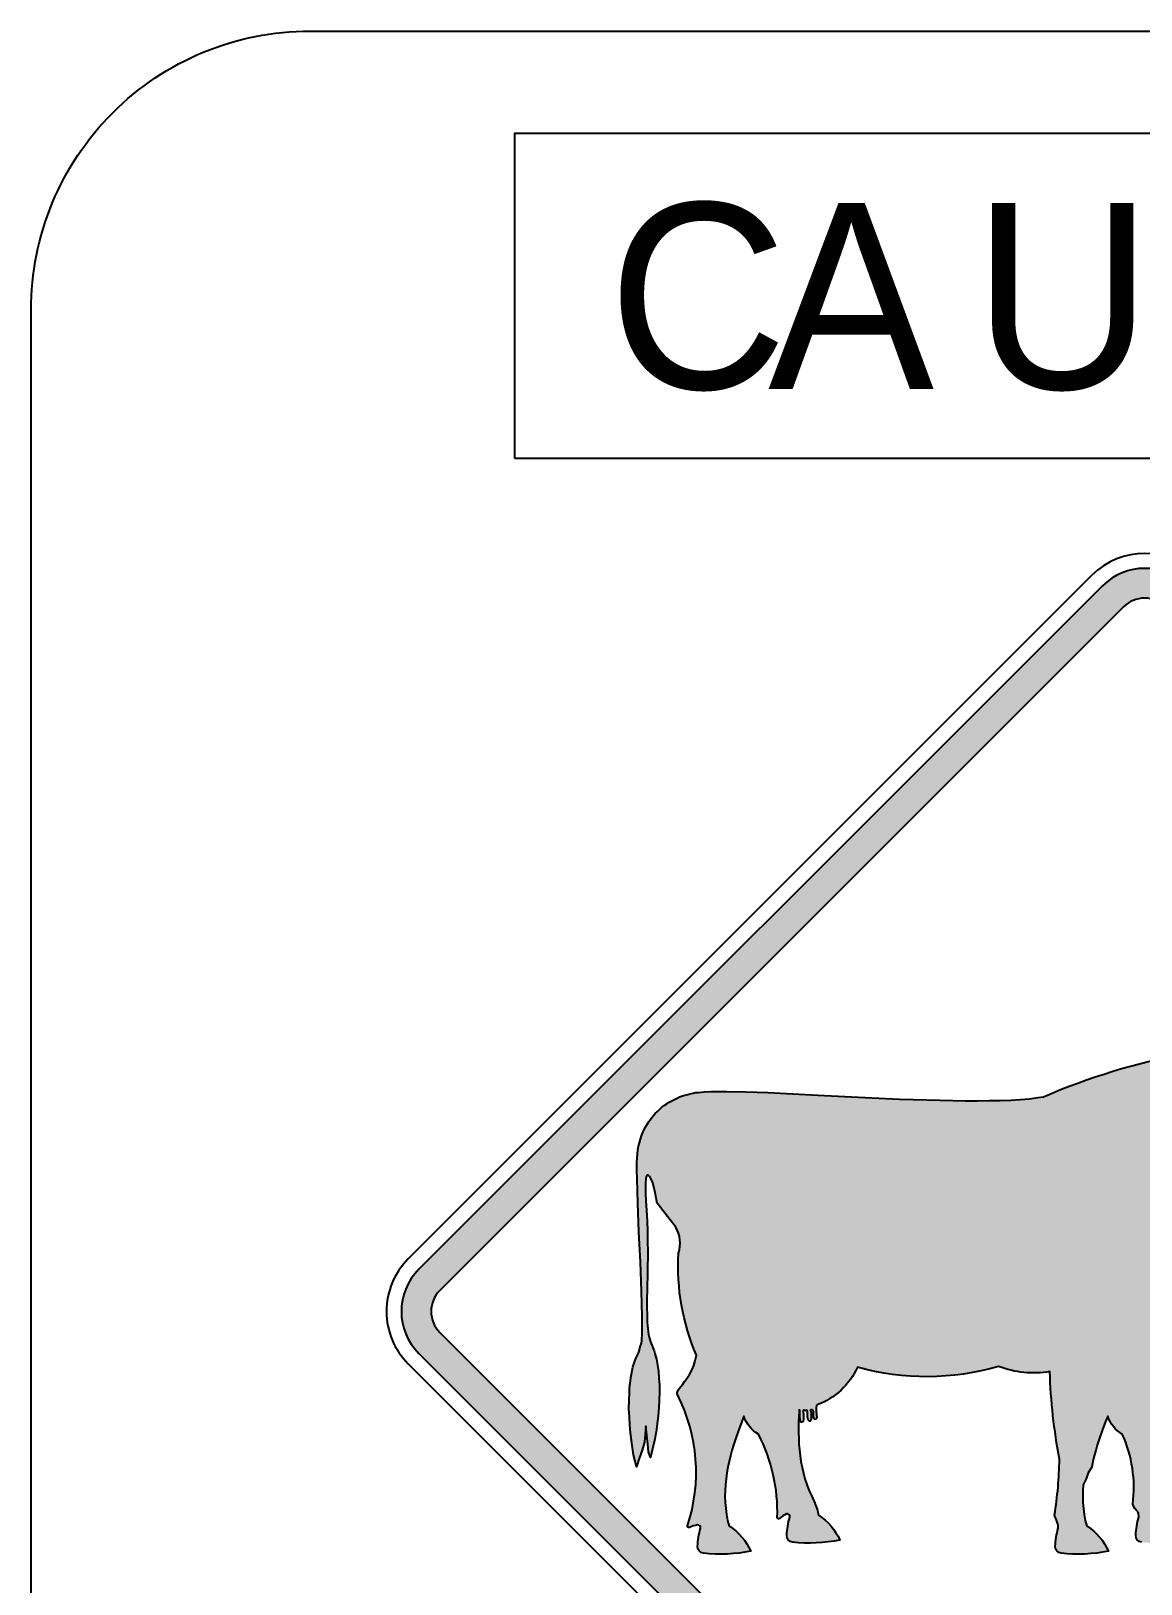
# Model space of a CAD drawing. Header units: millimetres. Extents: x 0 to 2059, y -1982 to 155.
# Drawn here: x 0.36 to 19.94, y 21.89 to 49.28 of the extents above; entities that cross this region are included whole.
import ezdxf

# ---------------------------------------------------------------- set-up
doc = ezdxf.new("R2010")
doc.units = ezdxf.units.MM
doc.header["$LTSCALE"] = 0.01
doc.layers.add('L18', color=4, linetype='Continuous')
doc.styles.add('Dseries', font='Dseries.shx')

msp = doc.modelspace()

# ---------------------------------------------------------------- hatches: boundary and pattern name
at = {"layer": 'L18'}
h = msp.add_hatch(color=256, dxfattribs=at)
edge = h.paths.add_edge_path(flags=16)
edge.add_line((7.572451498040717, 26.32287588833798), (19.63286475796635, 14.26246262841264))
edge.add_arc((20.00395439673323, 14.63355226717959), 0.5248000000002986, 225.0000000000051, 314.9999999999949)
edge.add_line((20.37504403550011, 14.26246262841264), (32.43545729542515, 26.32287588833798))
edge.add_arc((32.06436765665818, 26.69396552710501), 0.5248000000004235, 314.9999999999957, 405.0000000000043)
edge.add_line((32.43545729542515, 27.06505516587204), (20.37504403550011, 39.12546842579737))
edge.add_arc((20.00395439673286, 38.75437878703033), 0.5248000000006344, 44.99999999998417, 134.9999999999928)
edge.add_line((19.63286475796576, 39.12546842579752), (7.572451498040717, 27.06505516587204))
edge.add_arc((7.943541136807691, 26.69396552710501), 0.524800000000425, 134.9999999999959, 225.0000000000041)
edge = h.paths.add_edge_path()
edge.add_line((7.201361859273839, 25.9517862495711), (19.26177511919888, 13.89137298964561))
edge.add_arc((20.00395439673286, 14.63355226717975), 1.049600000000928, 225.0000000000059, 315.0000000000057)
edge.add_line((20.74613367426699, 13.89137298964576), (32.80654693419203, 25.9517862495711))
edge.add_arc((32.06436765665806, 26.69396552710501), 1.049600000000758, 315.0000000000023, 404.9999999999977)
edge.add_line((32.80654693419203, 27.43614480463891), (20.74613367426639, 39.4965580645644))
edge.add_arc((20.00395439673263, 38.75437878703065), 1.049600000000504, 45, 135)
edge.add_line((19.26177511919888, 39.4965580645644), (7.201361859273842, 27.43614480463891))
edge.add_arc((7.943541136807807, 26.69396552710501), 1.049600000000759, 135.0000000000024, 224.9999999999976)
h = msp.add_hatch(color=256, dxfattribs=at)
edge = h.paths.add_edge_path()
edge.add_line((13.91153273667606, 24.97038228246649), (13.90842541541532, 24.92528653226045))
edge.add_line((13.90842541541532, 24.92528653226045), (13.901379940147, 24.7459867746664))
edge.add_line((13.901379940147, 24.7459867746664), (13.89812513855338, 24.65008714599767))
edge.add_line((13.89812513855338, 24.65008714599767), (13.89864122607222, 24.55213933269312))
edge.add_line((13.89864122607222, 24.55213933269312), (13.90206685046924, 24.45505287162614))
edge.add_line((13.90206685046924, 24.45505287162614), (13.90721517934141, 24.35214733680849))
edge.add_line((13.90721517934141, 24.35214733680849), (13.91527304509175, 24.25010315422855))
edge.add_line((13.91527304509175, 24.25010315422855), (13.92624044771847, 24.14892032388694))
edge.add_line((13.92624044771847, 24.14892032388695), (13.94097873946005, 24.04568930890892))
edge.add_line((13.94097873946005, 24.04568930890891), (13.96239745718928, 23.94127146153367))
edge.add_line((13.96239745718928, 23.94127146153368), (13.98586435955822, 23.8406245032718))
edge.add_line((13.98586435955822, 23.8406245032718), (14.01310215104141, 23.73792936037276))
edge.add_line((14.01310215104141, 23.73792936037276), (14.04615901627737, 23.63695692195125))
edge.add_line((14.04615901627736, 23.63695692195125), (14.08417360302762, 23.54061672488411))
edge.add_line((14.08417360302762, 23.54061672488411), (14.12886861576612, 23.44308969541977))
edge.add_line((14.12886861576612, 23.44308969541977), (14.17561181314194, 23.33684695043294))
edge.add_line((14.17561181314194, 23.33684695043294), (14.2030516064602, 23.26193236054806))
edge.add_line((14.2030516064602, 23.26193236054807), (14.2352541817012, 23.18932290627334))
edge.add_line((14.2352541817012, 23.18932290627333), (14.25174727228156, 23.09845639535984))
edge.add_arc((13.7209527146038, 22.2595096357197), 0.9927610628801983, 23.760051935673403, 57.67880706732399, ccw=False)
edge.add_arc((14.08773129282126, 25.33806054491949), 2.732813983855878, 263.8207677775461, 281.4358506883499, ccw=False)
edge.add_arc((13.808861384753, 22.73854107108444), 0.1184080000003041, 176.928537008617, 262.58192873071414, ccw=False)
edge.add_arc((15.14337386566317, 22.66693306387833), 1.454840290990404, 164.2362289315137, 176.9285370085086, ccw=False)
edge.add_arc((13.69766829632437, 23.07503934308319), 0.04736319999997456, 344.2362289315121, 459.3885652181947)
edge.add_arc((13.92394842535727, 22.63941514248521), 0.53611882247298, 115.87966043148, 132.0343272875595)
edge.add_arc((13.54911965314565, 23.05520343539814), 0.02368160000017777, 178.2480865061892, 312.0343272877745, ccw=False)
edge.add_arc((10.51514023766284, 23.14800131014579), 3.011716650498605, 358.2480865057758, 387.2644953678432)
edge.add_arc((13.48578188616734, 25.02644344471199), 0.5787361057632164, 198.3597439684178, 239.52388448959408, ccw=False)
edge.add_line((12.93650486462804, 24.84415182745301), (12.89685313676622, 24.74852118966957))
edge.add_line((12.89685313676622, 24.74852118966957), (12.83920032211803, 24.59376889771798))
edge.add_line((12.83920032211803, 24.59376889771798), (12.78154750746924, 24.4238448124383))
edge.add_line((12.78154750746924, 24.4238448124383), (12.75120392081336, 24.33281405246634))
edge.add_line((12.75120392081336, 24.33281405246634), (12.72389469282104, 24.23874893383067))
edge.add_line((12.72389469282104, 24.23874893383068), (12.69961982349646, 24.14468381519323))
edge.add_line((12.69961982349646, 24.14468381519322), (12.67534495416949, 24.04454997922641))
edge.add_line((12.67534495416949, 24.04454997922641), (12.65410444351026, 23.94441614325752))
edge.add_line((12.65410444351026, 23.94441614325751), (12.63589829151638, 23.84428230728876))
edge.add_line((12.63589829151637, 23.84428230728876), (12.62072649818844, 23.74111411265437))
edge.add_line((12.62072649818844, 23.74111411265437), (12.61162342218941, 23.63491155935642))
edge.add_line((12.61162342218941, 23.63491155935642), (12.60555470485871, 23.53174336472202))
edge.add_line((12.60555470485871, 23.53174336472202), (12.60252034619276, 23.42554081142197))
edge.add_line((12.60252034619276, 23.42554081142197), (12.60555470485871, 23.31933825812193))
edge.add_line((12.60555470485871, 23.31933825812193), (12.61465778085714, 23.21617006348768))
edge.add_line((12.61465778085714, 23.21617006348769), (12.62982957418508, 23.10996751018943))
edge.add_line((12.62982957418508, 23.10996751018943), (12.64803572617896, 23.00679931555489))
edge.add_line((12.64803572617896, 23.00679931555489), (12.67837931283484, 22.90666547958629))
edge.add_line((12.67837931283484, 22.90666547958629), (12.67955159645071, 22.90314862873918))
edge.add_arc((12.14875703877264, 22.06420186910002), 0.9927610628795306, 23.76005193562861, 57.67880706727931, ccw=False)
edge.add_arc((12.5155356169898, 25.14275277829883), 2.732813983855878, 263.8207677775461, 281.4358506883499, ccw=False)
edge.add_arc((12.23666570892185, 22.54323330446346), 0.1184080000000237, 176.9285370084538, 262.5819287305509, ccw=False)
edge.add_arc((13.57117818983232, 22.47162529725768), 1.454840290990404, 164.2362289315137, 176.9285370085086, ccw=False)
edge.add_arc((12.12547262049339, 22.8797315764625), 0.04736320000007545, 344.2362289315935, 459.388565218276)
edge.add_arc((12.20520286783648, 22.39752296376634), 0.5361188224738669, 99.38856521821307, 115.5432320742926)
edge.add_arc((11.9638213969418, 22.90260859859532), 0.02368159999995753, 161.7569912924046, 295.54323207398477, ccw=False)
edge.add_arc((9.080990361819412, 23.8528337098531), 3.011716650498593, 341.7569912925188, 387.1023424058428)
edge.add_line((11.76200299579383, 25.22491550018486), (11.75593427846254, 25.24312165217844))
edge.add_line((11.75593427846254, 25.24312165217844), (11.75593427846254, 25.26132780417202))
edge.add_line((11.75593427846254, 25.26132780417203), (11.75896863712789, 25.27649959750205))
edge.add_line((11.75896863712789, 25.27649959750205), (11.76807171312513, 25.29470574949564))
edge.add_line((11.76807171312513, 25.29470574949564), (11.78324350645307, 25.31594626015472))
edge.add_line((11.78324350645307, 25.31594626015472), (11.80144965844814, 25.34022112948154))
edge.add_line((11.80144965844814, 25.34022112948154), (11.82572452777332, 25.37056471613757))
edge.add_line((11.82572452777332, 25.37056471613757), (11.8560681144292, 25.40697702012682))
edge.add_line((11.8560681144292, 25.40697702012682), (11.88944605975281, 25.45552675877853))
edge.add_line((11.88944605975281, 25.45552675877853), (11.92889272240772, 25.51014521476122))
edge.add_line((11.92889272240772, 25.51014521476122), (11.97440810239153, 25.57993546407201))
edge.add_line((11.97440810239153, 25.57993546407201), (12.01688912371179, 25.65579443071394))
edge.add_line((12.01688912371179, 25.65579443071393), (12.0502670690354, 25.74075647335474))
edge.add_line((12.0502670690354, 25.74075647335474), (12.07757629702593, 25.82875287465911))
edge.add_line((12.07757629702593, 25.82875287465912), (12.09881680768516, 25.92281799329672))
edge.add_line((12.09881680768516, 25.92281799329672), (12.09849009926964, 25.92313220396038))
edge.add_arc((15.69771654374605, 27.47841815349621), 3.9208857906654, 176.4851429676196, 203.3699803457382, ccw=False)
edge.add_arc((11.23145376709719, 27.89342101525121), 0.5796798150029834, 342.4678042878648, 389.9577723251181)
edge.add_line((11.73368469206586, 28.18289085120481), (11.54698797642378, 28.42356370347633))
edge.add_line((11.54698797642378, 28.42356370347633), (11.40874726576228, 28.60071901725086))
edge.add_line((11.40874726576228, 28.60071901725086), (11.36366887820133, 28.81691184646597))
edge.add_line((11.36366887820133, 28.81691184646598), (11.33112406526475, 28.96324537633024))
edge.add_line((11.33112406526475, 28.96324537633024), (11.30684919593778, 29.01482947364743))
edge.add_line((11.30684919593778, 29.01482947364743), (11.2825743266132, 29.05427613630219))
edge.add_line((11.2825743266132, 29.05427613630219), (11.27347125061417, 29.07248228829578))
edge.add_line((11.27347125061417, 29.07248228829578), (11.26133381595158, 29.08461972296016))
edge.add_line((11.26133381595158, 29.08461972296016), (11.25223073995494, 29.09372279895695))
edge.add_line((11.25223073995494, 29.09372279895695), (11.2431276639583, 29.09979151628809))
edge.add_line((11.24312766395829, 29.09979151628809), (11.237058946627, 29.09979151628809))
edge.add_line((11.237058946627, 29.09979151628809), (11.22795587063036, 29.09675715762259))
edge.add_line((11.22795587063036, 29.0967571576226), (11.22188715329906, 29.09068844029145))
edge.add_line((11.22188715329906, 29.09068844029145), (11.21581843596777, 29.07855100562707))
edge.add_line((11.21581843596777, 29.07855100562707), (11.20974971863647, 29.06034485363348))
edge.add_line((11.20974971863647, 29.06034485363349), (11.20671535997053, 29.03910434297426))
edge.add_line((11.20671535997053, 29.03910434297426), (11.20368100130339, 29.01179511498164))
edge.add_line((11.20368100130339, 29.01179511498164), (11.20064664263744, 28.97538281099447))
edge.add_line((11.20064664263744, 28.97538281099447), (11.19761228397209, 28.89042076835366))
edge.add_line((11.19761228397209, 28.89042076835366), (11.20064664263744, 28.78118385638811))
edge.add_line((11.20064664263744, 28.78118385638812), (11.20671535997053, 28.64463771643205))
edge.add_line((11.20671535997053, 28.64463771643204), (11.21581843596777, 28.47471363115251))
edge.add_line((11.21581843596777, 28.47471363115251), (11.22795587063036, 28.29265211121039))
edge.add_line((11.22795587063036, 28.29265211121039), (11.23402458796106, 28.11059059126857))
edge.add_line((11.23402458796106, 28.11059059126857), (11.237058946627, 27.9285290713266))
edge.add_line((11.237058946627, 27.92852907132659), (11.24009330529235, 27.74950191005027))
edge.add_line((11.24009330529235, 27.74950191005027), (11.23402458796106, 27.39751630482847))
edge.add_line((11.23402458796106, 27.39751630482847), (11.22795587063036, 27.06980556893155))
edge.add_line((11.22795587063036, 27.06980556893155), (11.22492151196441, 26.91505327698204))
edge.add_line((11.22492151196441, 26.91505327698204), (11.22492151196441, 26.76940406102739))
edge.add_line((11.22492151196441, 26.76940406102739), (11.22795587063036, 26.62982356240582))
edge.add_line((11.22795587063036, 26.62982356240582), (11.23099022929571, 26.50541485711204))
edge.add_line((11.23099022929571, 26.50541485711204), (11.237058946627, 26.44472768379805))
edge.add_line((11.237058946627, 26.44472768379805), (11.24009330529235, 26.39010922781521))
edge.add_line((11.24009330529235, 26.39010922781521), (11.24616202262364, 26.33549077183237))
edge.add_line((11.24616202262364, 26.33549077183236), (11.25526509862029, 26.28694103318081))
edge.add_line((11.25526509862029, 26.28694103318081), (11.26436817461753, 26.24142565319476))
edge.add_line((11.26436817461753, 26.24142565319476), (11.27650560927952, 26.1989446318745))
edge.add_line((11.27650560927952, 26.1989446318745), (11.2886430439445, 26.15949796922169))
edge.add_line((11.2886430439445, 26.15949796922168), (11.30078047860649, 26.12612002389807))
edge.add_line((11.30078047860649, 26.12612002389807), (11.31898663060037, 26.08363900257767))
edge.add_line((11.31898663060037, 26.08363900257767), (11.3341584239301, 26.0411579812592))
edge.add_line((11.3341584239301, 26.0411579812592), (11.35236457592399, 25.99564260127315))
edge.add_line((11.35236457592399, 25.99564260127315), (11.36450201058598, 25.95012722128709))
edge.add_line((11.36450201058598, 25.9501272212871), (11.39181123857651, 25.853027743984))
edge.add_line((11.3918112385765, 25.85302774398399), (11.41001739057218, 25.74682519068604))
edge.add_line((11.41001739057218, 25.74682519068604), (11.42822354256606, 25.63455392005485))
edge.add_line((11.42822354256606, 25.63455392005485), (11.43732661856271, 25.51621393209237))
edge.add_line((11.43732661856271, 25.51621393209237), (11.44642969456114, 25.39483958546439))
edge.add_line((11.44642969456114, 25.39483958546439), (11.44642969456114, 25.26436216283767))
edge.add_line((11.44642969456114, 25.26436216283767), (11.44339533589579, 25.1338847402129))
edge.add_line((11.44339533589579, 25.1338847402129), (11.43732661856271, 24.99430424159118))
edge.add_line((11.43732661856271, 24.99430424159118), (11.42518918390012, 24.85472374296767))
edge.add_line((11.42518918390012, 24.85472374296767), (11.40698303190624, 24.71210888568031))
edge.add_line((11.40698303190623, 24.71210888568031), (11.38574252124521, 24.56645966972566))
edge.add_line((11.38574252124521, 24.56645966972566), (11.35843329325468, 24.417776095107))
edge.add_line((11.35843329325468, 24.417776095107), (11.32505534793346, 24.2660581618212))
edge.add_line((11.32505534793346, 24.26605816182121), (11.2886430439445, 24.1173745872027))
edge.add_line((11.2886430439445, 24.1173745872027), (11.25526509862029, 24.21447406450401))
edge.add_line((11.25526509862029, 24.21447406450401), (11.24012249453984, 24.35237634293506))
edge.add_line((11.24012249453984, 24.35237634293506), (11.20688751226394, 24.66782348364267))
edge.add_line((11.20688751226394, 24.66782348364267), (11.18150079645239, 24.38880475591909))
edge.add_line((11.18150079645239, 24.38880475591909), (11.13944094643901, 24.24360293667548))
edge.add_line((11.13944094643901, 24.24360293667548), (11.09103904490897, 24.09598967696387))
edge.add_line((11.09103904490897, 24.09598967696387), (11.03992186879422, 23.95169936007052))
edge.add_line((11.03992186879422, 23.95169936007052), (11.01643436482743, 24.0516530137485))
edge.add_line((11.01643436482743, 24.0516530137485), (10.99114308862917, 24.16398693634416))
edge.add_line((10.99114308862917, 24.16398693634417), (10.96978242347883, 24.28507435092256))
edge.add_line((10.96978242347883, 24.28507435092256), (10.95235236937821, 24.41491525748577))
edge.add_line((10.95235236937821, 24.41491525748577), (10.93552998351249, 24.55079438144641))
edge.add_line((10.93552998351248, 24.55079438144641), (10.92233437458052, 24.69240788868987))
edge.add_line((10.92233437458052, 24.69240788868987), (10.91517698304569, 24.83341372770217))
edge.add_line((10.91517698304569, 24.83341372770217), (10.9083234256292, 24.97743867541213))
edge.add_line((10.9083234256292, 24.97743867541213), (10.9105271943105, 25.1205521207723))
edge.add_line((10.9105271943105, 25.1205521207723), (10.91544623757709, 25.26034262331794))
edge.add_line((10.91544623757709, 25.26034262331794), (10.91941531356012, 25.33008595753151))
edge.add_line((10.91941531356012, 25.33008595753151), (10.92609966412606, 25.39650634892862))
edge.add_line((10.92609966412606, 25.39650634892863), (10.9327840146926, 25.46292674032559))
edge.add_line((10.9327840146926, 25.46292674032559), (10.94248747395859, 25.52904329760599))
edge.add_line((10.94248747395859, 25.529043297606), (10.95158326499089, 25.58912163748704))
edge.add_line((10.95158326499089, 25.58912163748704), (10.96400199884039, 25.65191525195308))
edge.add_line((10.96400199884039, 25.65191525195308), (10.97883217315805, 25.70836681490066))
edge.add_line((10.97883217315804, 25.70836681490065), (10.99366234747331, 25.76481837784853))
edge.add_line((10.99366234747331, 25.76481837784853), (11.01090396225493, 25.81492788927825))
edge.add_line((11.01090396225493, 25.81492788927824), (11.031164685739, 25.86473356659305))
edge.add_line((11.031164685739, 25.86473356659305), (11.05112157510413, 25.9115201352084))
edge.add_line((11.05112157510413, 25.91152013520839), (11.07379373905276, 25.95498376100727))
edge.add_line((11.07379373905276, 25.95498376100727), (11.08195879526874, 25.97550985367249))
edge.add_line((11.08195879526874, 25.97550985367249), (11.09164302206808, 26.0111314898383))
edge.add_line((11.09164302206808, 26.0111314898383), (11.09867337978501, 26.05287109548399))
edge.add_line((11.09867337978501, 26.05287109548399), (11.10354716533673, 26.06846720924958))
edge.add_line((11.10354716533673, 26.06846720924958), (11.12175331733001, 26.11398258923563))
edge.add_line((11.12175331733001, 26.11398258923563), (11.12782203466131, 26.13522309989487))
edge.add_line((11.12782203466131, 26.13522309989487), (11.1338907519926, 26.17163540388398))
edge.add_line((11.1338907519926, 26.17163540388398), (11.13692511065795, 26.21715078387003))
edge.add_line((11.13692511065795, 26.21715078387003), (11.1399594693233, 26.27480359851852))
edge.add_line((11.1399594693233, 26.27480359851852), (11.1399594693233, 26.42348717313703))
edge.add_line((11.1399594693233, 26.42348717313703), (11.1399594693233, 26.60251433441335))
edge.add_line((11.1399594693233, 26.60251433441336), (11.12782203466131, 27.04856505827232))
edge.add_line((11.12782203466131, 27.04856505827231), (11.10961588266743, 27.5644060314425))
edge.add_line((11.10961588266743, 27.5644060314425), (11.08534101334105, 28.09541879794063))
edge.add_line((11.08534101334105, 28.09541879794063), (11.06410050268182, 28.60215669511179))
edge.add_line((11.06410050268182, 28.60215669511179), (11.05803178535053, 28.82669923637416))
edge.add_line((11.05803178535053, 28.82669923637417), (11.05196306801923, 29.02696690831181))
edge.add_line((11.05196306801923, 29.02696690831181), (11.04892870935388, 29.19689099358941))
edge.add_line((11.04892870935388, 29.19689099358941), (11.04892870935388, 29.32736841621612))
edge.add_line((11.04892870935388, 29.32736841621612), (11.05196306801923, 29.4001930241927))
edge.add_line((11.05196306801923, 29.4001930241927), (11.05803178535053, 29.47301763216899))
edge.add_line((11.05803178535053, 29.47301763216898), (11.06713486134717, 29.53977352281427))
edge.add_line((11.06713486134717, 29.53977352281427), (11.07927229600976, 29.6065294134594))
edge.add_line((11.07927229600976, 29.60652941345941), (11.09140973067414, 29.67025094544113))
edge.add_line((11.09140973067414, 29.67025094544113), (11.10961588266743, 29.73093811875497))
edge.add_line((11.10961588266743, 29.73093811875497), (11.13085639332666, 29.79162529206911))
edge.add_line((11.13085639332666, 29.79162529206911), (11.15209690398589, 29.84927810671746))
edge.add_line((11.15209690398589, 29.84927810671746), (11.17940613197881, 29.90389656270015))
edge.add_line((11.1794061319788, 29.90389656270015), (11.20671535997053, 29.95548066001541))
edge.add_line((11.20671535997053, 29.95548066001541), (11.23402458796106, 30.00403039866696))
edge.add_line((11.23402458796106, 30.00403039866696), (11.26740253328288, 30.05258013731866))
edge.add_line((11.26740253328288, 30.05258013731866), (11.29774611994114, 30.09809551730472))
edge.add_line((11.29774611994114, 30.09809551730471), (11.3341584239301, 30.14361089729062))
edge.add_line((11.3341584239301, 30.14361089729061), (11.37057072791727, 30.18305755994358))
edge.add_line((11.37057072791727, 30.18305755994358), (11.41001739057218, 30.22250422259819))
edge.add_line((11.41001739057218, 30.22250422259819), (11.44946405322709, 30.25891652658745))
edge.add_line((11.44946405322709, 30.25891652658746), (11.48891071587961, 30.29532883057463))
edge.add_line((11.48891071587961, 30.29532883057463), (11.53139173719986, 30.32567241723244))
edge.add_line((11.53139173719986, 30.32567241723244), (11.57387275852072, 30.35601600388862))
edge.add_line((11.57387275852072, 30.35601600388861), (11.61938813850453, 30.38635959054658))
edge.add_line((11.61938813850453, 30.38635959054658), (11.66490351849073, 30.41063445987146))
edge.add_line((11.66490351849073, 30.41063445987146), (11.71041889847634, 30.43490932919813))
edge.add_line((11.71041889847634, 30.43490932919813), (11.75593427846254, 30.45614983985736))
edge.add_line((11.75593427846254, 30.45614983985736), (11.80144965844815, 30.47739035051659))
edge.add_line((11.80144965844814, 30.47739035051659), (11.84999939709791, 30.49559650251227))
edge.add_line((11.8499993970979, 30.49559650251227), (11.89551477708411, 30.51076829584021))
edge.add_line((11.89551477708411, 30.51076829584021), (11.94406451573566, 30.52290573050265))
edge.add_line((11.94406451573566, 30.52290573050265), (11.98957989572186, 30.53504316516524))
edge.add_line((11.98957989572186, 30.53504316516523), (12.03812963437341, 30.54414624116188))
edge.add_line((12.03812963437341, 30.54414624116188), (12.08364501435722, 30.55324931716061))
edge.add_line((12.08364501435722, 30.55324931716061), (12.13219475300877, 30.55628367582626))
edge.add_line((12.13219475300878, 30.55628367582626), (12.23232858897782, 30.56538675182305))
edge.add_line((12.23232858897782, 30.56538675182306), (12.35066857694016, 30.5714554691542))
edge.add_line((12.35066857694015, 30.5714554691542), (12.48418035823043, 30.5714554691542))
edge.add_line((12.48418035823043, 30.5714554691542), (12.63286393285103, 30.5714554691542))
edge.add_line((12.63286393285103, 30.5714554691542), (12.97271210341009, 30.56538675182306))
edge.add_line((12.97271210341009, 30.56538675182306), (13.35807565395356, 30.55324931716062))
edge.add_line((13.35807565395357, 30.55324931716061), (14.2380396670074, 30.51076829584021))
edge.add_line((14.2380396670074, 30.51076829584021), (15.1938626467057, 30.46221855718851))
edge.add_line((15.1938626467057, 30.46221855718851), (15.67936003321763, 30.44097804652927))
edge.add_line((15.67936003321763, 30.44097804652927), (16.15575434373291, 30.42580625319955))
edge.add_line((16.15575434373291, 30.42580625319955), (16.38939996099164, 30.41973753586825))
edge.add_line((16.38939996099163, 30.41973753586825), (16.6200112195856, 30.4136688185371))
edge.add_line((16.62001121958561, 30.4136688185371), (16.84151940218234, 30.41063445987146))
edge.add_line((16.84151940218234, 30.41063445987146), (17.05392450878063, 30.41063445987146))
edge.add_line((17.05392450878063, 30.41063445987146), (17.26026089804942, 30.41366881853711))
edge.add_line((17.26026089804942, 30.4136688185371), (17.45749421131919, 30.4167031772026))
edge.add_line((17.45749421131919, 30.41670317720261), (17.64259008992695, 30.42277189453375))
edge.add_line((17.64259008992695, 30.42277189453375), (17.81554853387214, 30.43490932919813))
edge.add_line((17.81554853387213, 30.43490932919813), (17.97636954315472, 30.44704676386057))
edge.add_line((17.97636954315472, 30.44704676386057), (18.12201875910759, 30.4652529158543))
edge.add_line((18.12201875910759, 30.46525291585431), (18.22315137021531, 30.48171636417325))
edge.add_arc((22.87710081187649, 19.70313738405513), 11.7404007698282, 100.66183856730481, 113.3536072327916, ccw=False)
edge.add_arc((19.60341436879093, 33.80003459365687), 2.786190664481684, 293.2889153350455, 311.2123158290158)
edge.add_line((21.43909936969925, 31.70405773398377), (21.44767585671911, 31.71237432745788))
edge.add_line((21.44767585671912, 31.71237432745788), (21.50836303003326, 31.77609585943737))
edge.add_line((21.50836303003325, 31.77609585943737), (21.54174097535686, 31.82767995675457))
edge.add_line((21.54174097535687, 31.82767995675457), (21.57815327934463, 31.88229841273757))
edge.add_line((21.57815327934463, 31.88229841273756), (21.59939379000566, 31.90657328206423))
edge.add_line((21.59939379000566, 31.90657328206424), (21.61230324524275, 31.9162553734922))
edge.add_arc((22.42522064262043, 31.03449013524076), 1.199310064306948, 80.08017087063132, 132.6735923322026, ccw=False)
edge.add_arc((22.73388513436538, 31.42614110278593), 0.7962965552460636, 97.3637108003461, 145.1900485508988)
edge.add_arc((22.17730468723874, 31.81311797445876), 0.1184080000001605, 145.1900485493072, 230.9140036893158)
edge.add_arc((22.31781398080147, 31.46532612142239), 0.3343229981610815, 100.60570228124442, 130.0593588428323, ccw=False)
edge.add_arc((22.57402003623777, 31.47801914006082), 0.4480647814879749, 135.1644909428001, 155.1927351236019)
edge.add_line((22.16730075220774, 31.66601241762139), (22.19109372981733, 31.6456184368126))
edge.add_line((22.19109372981733, 31.6456184368126), (22.30943371777966, 31.53334716618141))
edge.add_line((22.30943371777966, 31.53334716618141), (22.57342292169486, 31.2845297555943))
edge.add_line((22.57342292169486, 31.2845297555943), (22.84651520160909, 31.03267798634154))
edge.add_line((22.84651520160908, 31.03267798634154), (23.11353876419022, 30.78386057575428))
edge.add_line((23.11353876419023, 30.78386057575428), (23.37145925077592, 30.40595922929106))
edge.add_line((23.37145925077592, 30.40595922929106), (23.60510486803524, 30.19051976402532))
edge.add_line((23.60510486803524, 30.19051976402532), (23.80537253997094, 30.00238952675206))
edge.add_line((23.80537253997094, 30.00238952675206), (24.03095750412692, 29.9204618427769))
edge.add_line((24.03095750412692, 29.92046184277689), (24.10378211210365, 29.84763723480061))
edge.add_line((24.10378211210365, 29.84763723480062), (24.16143492675184, 29.78391570282098))
edge.add_line((24.16143492675184, 29.78391570282098), (24.20695030673745, 29.73536596416943))
edge.add_line((24.20695030673745, 29.73536596416943), (24.23729389339392, 29.68985058418352))
edge.add_line((24.23729389339392, 29.68985058418352), (24.25853440405494, 29.65040392153056))
edge.add_line((24.25853440405494, 29.65040392153055), (24.27370619738288, 29.61399161754144))
edge.add_line((24.27370619738288, 29.61399161754144), (24.27977491471418, 29.58364803088542))
edge.add_line((24.27977491471417, 29.58364803088542), (24.27977491471417, 29.55330444422731))
edge.add_line((24.27977491471417, 29.5533044442273), (24.27674055604882, 29.52902957490257))
edge.add_line((24.27674055604882, 29.52902957490257), (24.26763748005158, 29.50475470557575))
edge.add_line((24.26763748005159, 29.50475470557576), (24.25550004538959, 29.48351419491652))
edge.add_line((24.25550004538959, 29.48351419491652), (24.22819081739727, 29.44406753226177))
edge.add_line((24.22819081739728, 29.44406753226176), (24.20088158940436, 29.41068958694024))
edge.add_line((24.20088158940436, 29.41068958694024), (24.18874415474237, 29.39248343494471))
edge.add_line((24.18874415474237, 29.39248343494472), (24.17964107874572, 29.37731164161678))
edge.add_line((24.17964107874572, 29.37731164161678), (24.17660672007978, 29.35910548962304))
edge.add_line((24.17660672007978, 29.35910548962304), (24.17964107874572, 29.34089933762737))
edge.add_line((24.17964107874572, 29.34089933762737), (24.17964107874572, 29.33179626163058))
edge.add_line((24.17964107874572, 29.33179626163057), (24.17964107874572, 29.31965882696813))
edge.add_line((24.17964107874572, 29.31965882696814), (24.17660672007978, 29.31055575097134))
edge.add_line((24.17660672007978, 29.31055575097134), (24.17357236141443, 29.2953839576434))
edge.add_line((24.17357236141443, 29.2953839576434), (24.16143492675184, 29.26807472965108))
edge.add_line((24.16143492675184, 29.26807472965108), (24.14322877475796, 29.23773114299506))
edge.add_line((24.14322877475796, 29.23773114299506), (24.12198826409693, 29.20435319767145))
edge.add_line((24.12198826409693, 29.20435319767144), (24.09467903610641, 29.16794089368219))
edge.add_line((24.09467903610641, 29.16794089368219), (24.06433544944874, 29.13152858969502))
edge.add_line((24.06433544944874, 29.13152858969502), (24.03399186279286, 29.0981506443714))
edge.add_line((24.03399186279286, 29.0981506443714), (23.96723597214743, 29.02836039506047))
edge.add_line((23.96723597214743, 29.02836039506047), (23.90654879883329, 28.97070758041228))
edge.add_line((23.90654879883329, 28.97070758041227), (23.87620521217562, 28.94643271108739))
edge.add_line((23.87620521217562, 28.9464327110874), (23.85193034285044, 28.92519220042622))
edge.add_line((23.85193034285044, 28.92519220042622), (23.83068983218942, 28.91305476576379))
edge.add_line((23.83068983218942, 28.91305476576378), (23.81248368019554, 28.90395168976699))
edge.add_line((23.81248368019554, 28.90395168976699), (23.7973118868676, 28.90091733110149))
edge.add_line((23.7973118868676, 28.9009173311015), (23.77910573487431, 28.9009173311015))
edge.add_line((23.77910573487431, 28.9009173311015), (23.75786522421329, 28.9009173311015))
edge.add_line((23.75786522421329, 28.9009173311015), (23.73359035488811, 28.90698604843264))
edge.add_line((23.73359035488811, 28.90698604843264), (23.68200625757121, 28.91608912442943))
edge.add_line((23.68200625757121, 28.91608912442943), (23.63042216025372, 28.93126091775737))
edge.add_line((23.63042216025371, 28.93126091775737), (23.57883806293681, 28.9464327110874))
edge.add_line((23.57883806293681, 28.9464327110874), (23.53939140028191, 28.96160450441533))
edge.add_line((23.53939140028191, 28.96160450441533), (23.50904781362603, 28.97374193907777))
edge.add_line((23.50904781362603, 28.97374193907778), (23.49994473762879, 28.97677629774342))
edge.add_line((23.49994473762879, 28.97677629774342), (23.46656679230518, 28.97374193907777))
edge.add_line((23.46656679230518, 28.97374193907778), (23.23187875215196, 28.97070758041228))
edge.add_line((23.23187875215196, 28.97070758041227), (23.09533261219634, 28.96463886308098))
edge.add_line((23.09533261219634, 28.96463886308099), (22.93147724424781, 29.10282587495374))
edge.add_line((22.93147724424781, 29.10282587495374), (22.75548444163728, 29.0997915162881))
edge.add_line((22.75548444163728, 29.09979151628809), (22.57645728036081, 29.10282587495374))
edge.add_line((22.5764572803608, 29.10282587495374), (22.49452959638743, 29.10282587495374))
edge.add_line((22.49452959638743, 29.10282587495374), (22.41563627107762, 29.10889459228504))
edge.add_line((22.41563627107762, 29.10889459228504), (22.34584602176862, 29.11192895095069))
edge.add_line((22.34584602176862, 29.11192895095068), (22.33014320681766, 29.11440834278493))
edge.add_arc((17.59420121766294, 33.79958291809681), 6.661832129811405, 303.66109520443206, 315.30874582389686, ccw=False)
edge.add_arc((18.25703273032011, 28.26061532111937), 3.029690433657428, 312.4457905012045, 359.8888070947914, ccw=False)
edge.add_arc((15.24441813349806, 25.38218969717544), 5.098012554201968, -10.521905539840816, 7.243248002578525, ccw=False)
edge.add_arc((23.7316984065976, 24.18433903329404), 3.485224294884818, 175.6080419117262, 196.5884739779518)
edge.add_line((20.39152905570777, 23.18932290627318), (20.40802214628872, 23.09845639535981))
edge.add_arc((19.87722758861055, 22.25950963571989), 0.9927610628802317, 23.76005193564629, 57.67880706729699, ccw=False)
edge.add_arc((20.24400616682838, 25.33806054492029), 2.732813983856843, 263.8207677775386, 281.4358506883424, ccw=False)
edge.add_arc((19.96513625875989, 22.73854107108403), 0.1184080000000407, 176.9285370084961, 262.5819287305924, ccw=False)
edge.add_arc((21.29964873967051, 22.66693306387949), 1.45484029099051, 164.2362289315666, 176.9285370085615, ccw=False)
edge.add_arc((19.71345447510169, 23.08473857829238), 0.1874339902292569, 353.0849881417521, 382.0299575226253)
edge.add_arc((20.06456305001063, 23.36994382968633), 0.2786370098124566, 195.4869400186701, 230.4667855872557, ccw=False)
edge.add_arc((17.52790334319376, 23.58287675462378), 2.286267339846097, 352.7800708180928, 384.4088397910872)
edge.add_arc((19.9033467923862, 25.02644344471275), 0.5787361057636797, 198.3597439684814, 239.5238844896576, ccw=False)
edge.add_line((19.35406977084667, 24.84415182745301), (19.31441804298485, 24.74852118966957))
edge.add_line((19.31441804298485, 24.74852118966957), (19.25676522833666, 24.59376889771798))
edge.add_line((19.25676522833666, 24.59376889771798), (19.19911241368846, 24.4238448124383))
edge.add_line((19.19911241368846, 24.4238448124383), (19.16876882703199, 24.33281405246634))
edge.add_line((19.16876882703199, 24.33281405246634), (19.14145959903967, 24.23874893383067))
edge.add_line((19.14145959903967, 24.23874893383068), (19.11718472971509, 24.14468381519323))
edge.add_line((19.11718472971509, 24.14468381519322), (19.09290986038812, 24.04454997922641))
edge.add_line((19.09290986038812, 24.04454997922641), (19.07166934972889, 23.94441614325752))
edge.add_line((19.07166934972889, 23.94441614325751), (19.01124704528679, 23.84428230728876))
edge.add_line((19.01124704528679, 23.84428230728876), (18.97528677513568, 23.74111411265437))
edge.add_line((18.97528677513567, 23.74111411265437), (18.92130751795709, 23.63491155935642))
edge.add_line((18.92130751795709, 23.63491155935642), (18.91523880062639, 23.53174336472202))
edge.add_line((18.91523880062639, 23.53174336472202), (18.91220444196044, 23.42554081142197))
edge.add_line((18.91220444196045, 23.42554081142197), (18.91523880062639, 23.31933825812193))
edge.add_line((18.91523880062639, 23.31933825812193), (18.92434187662482, 23.21617006348768))
edge.add_line((18.92434187662482, 23.21617006348769), (18.93951366995276, 23.10996751018943))
edge.add_line((18.93951366995276, 23.10996751018943), (18.95771982194665, 23.00679931555489))
edge.add_line((18.95771982194665, 23.00679931555489), (18.98806340860252, 22.90666547958629))
edge.add_line((18.98806340860252, 22.90666547958629), (18.98923569221838, 22.90314862873946))
edge.add_arc((18.45844113453972, 22.06420186909939), 0.9927610628806195, 23.760051935627075, 57.67880706727777, ccw=False)
edge.add_arc((18.82521971275756, 25.14275277829956), 2.732813983856865, 263.8207677775488, 281.4358506883527, ccw=False)
edge.add_arc((18.54634980468963, 22.5432333044633), 0.1184080000001249, 176.9285370084621, 262.581928730559, ccw=False)
edge.add_arc((19.88086228560047, 22.47162529725615), 1.454840290990952, 164.2362289314618, 176.9285370084567, ccw=False)
edge.add_arc((18.29466802103165, 22.88943081167057), 0.1874339902294139, 353.0849881421139, 382.0299575229871)
edge.add_arc((12.79447880339755, 20.84847198637994), 6.054007734403223, 20.41015648711944, 21.83567025372994)
edge.add_arc((12.05304633826561, 24.15875782637214), 6.448562890164976, 350.5522170898485, 359.3569010879488)
edge.add_arc((28.79917623276826, 25.99549429309391), 10.47344125194214, 181.9931109043754, 190.502680589569, ccw=False)
edge.add_arc((18.04722606445133, 27.32889383093273), 1.721389637689951, 248.962211583375, 279.52476955909304, ccw=False)
edge.add_arc((16.16356479547469, 30.07500241432778), 4.533047240920339, 254.3234371104083, 286.21356752831275, ccw=False)
edge.add_arc((13.78837099438237, 26.22410092645883), 1.259753647765776, 290.4278043793423, 335.94327595824336, ccw=False)
edge.add_spline(control_points=[(14.22805884002145, 25.04356975302202), (14.2253131682987, 25.03436808538929), (14.21881240226934, 25.00936130109513), (14.21533734368256, 24.98431357892894), (14.2158845594385, 24.9420778942664), (14.22237372882189, 24.89497714755086), (14.2252625545451, 24.85028271375562), (14.22854397109462, 24.8089524698003), (14.19470554654125, 24.78888310635424), (14.16653457712908, 24.80073290935109), (14.15818290645105, 24.83906462020956), (14.16113395712737, 24.88250143751564), (14.15892030475641, 24.92768298905681), (14.14498479006242, 24.9686126909224), (14.11084292627526, 24.95765440148927), (14.13342629974197, 24.91119958016709), (14.12742486793233, 24.87673031547455), (14.12742486793233, 24.82128480353723), (14.13185366538752, 24.78683716624522), (14.11294880036426, 24.76316597605202), (14.09231862707397, 24.7628288518892), (14.06742987811933, 24.77333122282646), (14.05843256247632, 24.79880610937966), (14.05243596273664, 24.83027628119982), (14.0509331887491, 24.86774173828813), (14.0509331887491, 24.90370474846335), (14.05211673180125, 24.96877666932149), (14.02172800239897, 24.9379165496274), (13.97061348346243, 24.97758791110891), (14.00143828856785, 24.86324599945647), (13.98909463182549, 24.81392112447443), (13.9939265431778, 24.74738724353017), (13.93436011251627, 24.73793707978561), (13.91717376349571, 24.79692553314572), (13.92007632612592, 24.86903463138251), (13.91458422109008, 24.93418429103861), (13.91153273667606, 24.97038228246664)], knot_values=[0, 0, 0, 0, 0.009274167198102035, 0.08437100286078181, 0.2336815318398511, 0.420889673065223, 0.54232845809456, 0.6832757338855822, 0.7792343256996719, 0.8710373196192998, 0.929935574686267, 1.147384811478264, 1.259939163380097, 1.400889137481335, 1.430355986523632, 1.542503861602468, 1.721669805950572, 1.870980334929415, 2.024608315533093, 2.090489205942068, 2.146417461588062, 2.199122750350651, 2.296377439147245, 2.38225099350944, 2.504757533568625, 2.635480689810926, 2.794649318579898, 2.8571852471875, 2.954489033486227, 3.215947562579423, 3.459709454597935, 3.613332482541511, 3.754398781234873, 3.858551532558606, 4.138594677948882, 4.488729920469242, 4.488729920469242, 4.488729920469242, 4.488729920469242], degree=3, periodic=0)

# ---------------------------------------------------------------- linework, layer by layer
for points in [[(0.361736858678039, 5.823868045730663), (0.361736858678039, 44.36386804573066, -0.4142135623730951), (5.281736858678038, 49.28386804573066), (34.80173685867805, 49.28386804573066, -0.4142135623730949), (39.72173685867805, 44.36386804573066), (39.72173685867803, 5.823868045730663, -0.4497603030729941), (34.80173685867803, 1.718236105426356), (5.281736858678038, 1.718236105426356, -0.4497603030729941)], [(7.015817039890101, 25.76624143018766), (19.07623029981574, 13.70582817026233, 0.414213562373093), (20.93167849365013, 13.70582817026233), (32.99209175357576, 25.76624143018766, 0.4142135623730943), (32.99209175357576, 27.62168962402235), (20.93167849365013, 39.68210288394784, 0.4142135623730938), (19.07623029981574, 39.68210288394784), (7.015817039890101, 27.62168962402235, 0.4142135623730956)], [(7.201361859273839, 25.9517862495711), (19.26177511919888, 13.89137298964561, 0.4142135623730939), (20.74613367426699, 13.89137298964576), (32.80654693419203, 25.9517862495711, 0.4142135623730704), (32.80654693419203, 27.43614480463891), (20.74613367426639, 39.4965580645644, 0.4142135623730939), (19.26177511919888, 39.4965580645644), (7.201361859273839, 27.43614480463891, 0.4142135623730704)], [(7.572451498040717, 26.32287588833798), (19.63286475796635, 14.26246262841264, 0.4142135623730431), (20.37504403550011, 14.26246262841264), (32.43545729542515, 26.32287588833798, 0.4142135623731374), (32.43545729542515, 27.06505516587204), (20.37504403550011, 39.12546842579737, 0.4142135623731373), (19.63286475796576, 39.12546842579752), (7.572451498040717, 27.06505516587204, 0.4142135623731374)]]:
    msp.add_lwpolyline(points, format="xyb", close=True, dxfattribs=at)
msp.add_lwpolyline([(8.897121517768952, 41.73986804573067), (8.897121517768952, 47.47986804573067), (31.18635219958712, 47.47986804573067), (31.18635219958712, 41.73986804573067)], close=True, dxfattribs=at)
for points in [[(13.91153273667606, 24.97038228246649), (13.90842541541532, 24.92528653226045), (13.901379940147, 24.7459867746664), (13.89812513855338, 24.65008714599767), (13.89864122607222, 24.55213933269312), (13.90206685046924, 24.45505287162614), (13.90721517934141, 24.35214733680849), (13.91527304509175, 24.25010315422855), (13.92624044771847, 24.14892032388695), (13.94097873946005, 24.04568930890891), (13.96239745718928, 23.94127146153368), (13.98586435955822, 23.8406245032718), (14.01310215104141, 23.73792936037276), (14.04615901627736, 23.63695692195125), (14.08417360302762, 23.54061672488411), (14.12886861576612, 23.44308969541977), (14.17561181314194, 23.33684695043294), (14.2030516064602, 23.26193236054807), (14.2352541817012, 23.18932290627333), (14.25174727228156, 23.09845639535984, -0.1490886050029224), (14.62956815135611, 22.65950028069333, -0.07701200808053829), (13.7935739213074, 22.62112408796244, -0.392164483870922), (13.69062348006801, 22.74488554582822, -0.05543732871141177), (13.74325016484774, 23.06217209877232, 0.5494838554975364), (13.6899419818283, 23.12176810059445, 0.07060500543158023), (13.56497627757064, 23.03761407382891, -0.660545078691303), (13.52544912262648, 23.05592742677218, 0.1272888245546547), (13.1922590071658, 24.52766513762895, -0.1815691706914062), (12.93650486462804, 24.84415182745301), (12.89685313676622, 24.74852118966957), (12.83920032211803, 24.59376889771798), (12.78154750746924, 24.4238448124383), (12.75120392081336, 24.33281405246634), (12.72389469282104, 24.23874893383068), (12.69961982349646, 24.14468381519322), (12.67534495416949, 24.04454997922641), (12.65410444351026, 23.94441614325751), (12.63589829151637, 23.84428230728876), (12.62072649818844, 23.74111411265437), (12.61162342218941, 23.63491155935642), (12.60555470485871, 23.53174336472202), (12.60252034619276, 23.42554081142197), (12.60555470485871, 23.31933825812193), (12.61465778085714, 23.21617006348769), (12.62982957418508, 23.10996751018943), (12.64803572617896, 23.00679931555489), (12.67837931283484, 22.90666547958629), (12.6795515964507, 22.90314862873918, -0.1490886050029224), (13.05737247552466, 22.46419251407267, -0.07701200808053829), (12.22137824547595, 22.42581632134179, -0.392164483870922), (12.11842780423715, 22.54957777920757, -0.05543732871141177), (12.17105448901688, 22.86686433215166, 0.5494838554975364), (12.11774630599724, 22.92646033397384, 0.07060500543158023), (11.97403271371038, 22.88124163371002, -0.660545078691303), (11.9413300973471, 22.91002207423766, 0.2004793380956615), (11.76200299579383, 25.22491550018486), (11.75593427846254, 25.24312165217844), (11.75593427846254, 25.26132780417203), (11.75896863712789, 25.27649959750205), (11.76807171312513, 25.29470574949564), (11.78324350645307, 25.31594626015472), (11.80144965844814, 25.34022112948154), (11.82572452777332, 25.37056471613757), (11.8560681144292, 25.40697702012682), (11.88944605975281, 25.45552675877853), (11.92889272240772, 25.51014521476122), (11.97440810239153, 25.57993546407201), (12.01688912371179, 25.65579443071393), (12.0502670690354, 25.74075647335474), (12.07757629702593, 25.82875287465912), (12.09881680768516, 25.92281799329672), (12.09849009926964, 25.92313220396038, -0.1178482989781055), (11.78420619518136, 27.71879730217378, 0.2102316775438602), (11.73368469206586, 28.18289085120481), (11.54698797642378, 28.42356370347633), (11.40874726576228, 28.60071901725086), (11.36366887820133, 28.81691184646598), (11.33112406526475, 28.96324537633024), (11.30684919593778, 29.01482947364743), (11.2825743266132, 29.05427613630219), (11.27347125061417, 29.07248228829578), (11.26133381595158, 29.08461972296016), (11.25223073995494, 29.09372279895695), (11.24312766395829, 29.09979151628809), (11.237058946627, 29.09979151628809), (11.22795587063036, 29.0967571576226), (11.22188715329906, 29.09068844029145), (11.21581843596777, 29.07855100562707), (11.20974971863647, 29.06034485363349), (11.20671535997053, 29.03910434297426), (11.20368100130339, 29.01179511498164), (11.20064664263744, 28.97538281099447), (11.19761228397209, 28.89042076835366), (11.20064664263744, 28.78118385638812), (11.20671535997053, 28.64463771643204), (11.21581843596777, 28.47471363115251), (11.22795587063036, 28.29265211121039), (11.23402458796106, 28.11059059126857), (11.237058946627, 27.92852907132659), (11.24009330529235, 27.74950191005027), (11.23402458796106, 27.39751630482847), (11.22795587063036, 27.06980556893155), (11.22492151196441, 26.91505327698204), (11.22492151196441, 26.76940406102739), (11.22795587063036, 26.62982356240582), (11.23099022929571, 26.50541485711204), (11.237058946627, 26.44472768379805), (11.24009330529235, 26.39010922781521), (11.24616202262364, 26.33549077183236), (11.25526509862029, 26.28694103318081), (11.26436817461753, 26.24142565319476), (11.27650560927952, 26.1989446318745), (11.2886430439445, 26.15949796922168), (11.30078047860649, 26.12612002389807), (11.31898663060037, 26.08363900257767), (11.3341584239301, 26.0411579812592), (11.35236457592399, 25.99564260127315), (11.36450201058598, 25.9501272212871), (11.3918112385765, 25.85302774398399), (11.41001739057218, 25.74682519068604), (11.42822354256606, 25.63455392005485), (11.43732661856271, 25.51621393209237), (11.44642969456114, 25.39483958546439), (11.44642969456114, 25.26436216283767), (11.44339533589579, 25.1338847402129), (11.43732661856271, 24.99430424159118), (11.42518918390012, 24.85472374296767), (11.40698303190623, 24.71210888568031), (11.38574252124521, 24.56645966972566), (11.35843329325468, 24.417776095107), (11.32505534793346, 24.26605816182121), (11.2886430439445, 24.1173745872027), (11.25526509862029, 24.21447406450401), (11.24012249453984, 24.35237634293506), (11.20688751226394, 24.66782348364267), (11.18150079645239, 24.38880475591909), (11.13944094643901, 24.24360293667548), (11.09103904490897, 24.09598967696387), (11.03992186879422, 23.95169936007052), (11.01643436482743, 24.0516530137485), (10.99114308862917, 24.16398693634417), (10.96978242347883, 24.28507435092256), (10.95235236937821, 24.41491525748577), (10.93552998351248, 24.55079438144641), (10.92233437458052, 24.69240788868987), (10.91517698304569, 24.83341372770217), (10.9083234256292, 24.97743867541213), (10.9105271943105, 25.1205521207723), (10.91544623757709, 25.26034262331794), (10.91941531356012, 25.33008595753151), (10.92609966412606, 25.39650634892863), (10.9327840146926, 25.46292674032559), (10.94248747395859, 25.529043297606), (10.95158326499089, 25.58912163748704), (10.96400199884039, 25.65191525195308), (10.97883217315804, 25.70836681490065), (10.99366234747331, 25.76481837784853), (11.01090396225493, 25.81492788927824), (11.031164685739, 25.86473356659305), (11.05112157510413, 25.91152013520839), (11.07379373905276, 25.95498376100727), (11.08195879526874, 25.97550985367249), (11.09164302206808, 26.0111314898383), (11.09867337978501, 26.05287109548399), (11.10354716533673, 26.06846720924958), (11.12175331733001, 26.11398258923563), (11.12782203466131, 26.13522309989487), (11.1338907519926, 26.17163540388398), (11.13692511065795, 26.21715078387003), (11.1399594693233, 26.27480359851852), (11.1399594693233, 26.42348717313703), (11.1399594693233, 26.60251433441336), (11.12782203466131, 27.04856505827231), (11.10961588266743, 27.5644060314425), (11.08534101334105, 28.09541879794063), (11.06410050268182, 28.60215669511179), (11.05803178535053, 28.82669923637417), (11.05196306801923, 29.02696690831181), (11.04892870935388, 29.19689099358941), (11.04892870935388, 29.32736841621612), (11.05196306801923, 29.4001930241927), (11.05803178535053, 29.47301763216898), (11.06713486134717, 29.53977352281427), (11.07927229600976, 29.60652941345941), (11.09140973067414, 29.67025094544113), (11.10961588266743, 29.73093811875497), (11.13085639332666, 29.79162529206911), (11.15209690398589, 29.84927810671746), (11.1794061319788, 29.90389656270015), (11.20671535997053, 29.95548066001541), (11.23402458796106, 30.00403039866696), (11.26740253328288, 30.05258013731866), (11.29774611994114, 30.09809551730471), (11.3341584239301, 30.14361089729061), (11.37057072791727, 30.18305755994358), (11.41001739057218, 30.22250422259819), (11.44946405322709, 30.25891652658746), (11.48891071587961, 30.29532883057463), (11.53139173719986, 30.32567241723244), (11.57387275852072, 30.35601600388861), (11.61938813850453, 30.38635959054658), (11.66490351849073, 30.41063445987146), (11.71041889847634, 30.43490932919813), (11.75593427846254, 30.45614983985736), (11.80144965844814, 30.47739035051659), (11.8499993970979, 30.49559650251227), (11.89551477708411, 30.51076829584021), (11.94406451573566, 30.52290573050265), (11.98957989572186, 30.53504316516523), (12.03812963437341, 30.54414624116188), (12.08364501435722, 30.55324931716061), (12.13219475300878, 30.55628367582626), (12.23232858897782, 30.56538675182306), (12.35066857694015, 30.5714554691542), (12.48418035823043, 30.5714554691542), (12.63286393285103, 30.5714554691542), (12.97271210341009, 30.56538675182306), (13.35807565395357, 30.55324931716061), (14.2380396670074, 30.51076829584021), (15.1938626467057, 30.46221855718851), (15.67936003321763, 30.44097804652927), (16.15575434373291, 30.42580625319955), (16.38939996099163, 30.41973753586825), (16.62001121958561, 30.4136688185371), (16.84151940218234, 30.41063445987146), (17.05392450878063, 30.41063445987146), (17.26026089804942, 30.4136688185371), (17.45749421131919, 30.41670317720261), (17.64259008992695, 30.42277189453375), (17.81554853387213, 30.43490932919813), (17.97636954315472, 30.44704676386057), (18.12201875910759, 30.46525291585431), (18.22315137021531, 30.48171636417324, -0.05543496785161547), (20.70498446710439, 31.24085469819298, 0.07836541706470393)], [(19.94984879531407, 22.62112408796232, -0.392164483870922), (19.84689835407517, 22.74488554582804, -0.05543732871141178), (19.89952503885461, 23.06217209877221, 0.1269720730502088), (19.88720350897184, 23.15504344243741, -0.1538246986984295), (19.79604297598127, 23.29554253211367, 0.1388894144097634), (19.60982391338499, 24.52766513762899, -0.1815691706914062), (19.35406977084667, 24.84415182745301), (19.31441804298485, 24.74852118966957), (19.25676522833666, 24.59376889771798), (19.19911241368846, 24.4238448124383), (19.16876882703199, 24.33281405246634), (19.14145959903967, 24.23874893383068), (19.11718472971509, 24.14468381519322), (19.09290986038812, 24.04454997922641), (19.07166934972889, 23.94441614325751), (19.01124704528679, 23.84428230728876), (18.97528677513567, 23.74111411265437), (18.92130751795709, 23.63491155935642), (18.91523880062639, 23.53174336472202), (18.91220444196045, 23.42554081142197), (18.91523880062639, 23.31933825812193), (18.92434187662482, 23.21617006348769), (18.93951366995276, 23.10996751018943), (18.95771982194665, 23.00679931555489), (18.98806340860252, 22.90666547958629), (18.98923569221838, 22.90314862873946, -0.1490886050029223), (19.36705657129274, 22.46419251407246, -0.0770120080805383), (18.53106234124373, 22.42581632134152, -0.392164483870922), (18.42811190000483, 22.54957777920739, -0.05543732871141178), (18.48073858478486, 22.86686433215155, 0.1269720730502088), (18.4684170549015, 22.95973567581675, 0.006220057404272958), (18.41413840472713, 23.10023476549286, 0.03843659295821113), (18.50120302959933, 24.08637942889691, -0.03714707458076634), (18.33207124500156, 25.63123499952295, -0.1341504765169652), (17.42927541876282, 25.72224536775247, -0.1400520022028894), (14.93870537813518, 25.71057384965059, -0.2012515778361584), (14.22805884002145, 25.04356975302187)]]:
    msp.add_lwpolyline(points, format="xyb", dxfattribs=at)
msp.add_open_spline([(13.91153273667606, 24.97038228246664), (13.91458422109008, 24.93418429103861), (13.92007632612592, 24.86903463138251), (13.91717376349571, 24.79692553314572), (13.93436011251627, 24.73793707978561), (13.9939265431778, 24.74738724353017), (13.98909463182549, 24.81392112447443), (14.00143828856785, 24.86324599945647), (13.97061348346243, 24.97758791110891), (14.02172800239897, 24.9379165496274), (14.05211673180125, 24.96877666932149), (14.0509331887491, 24.90370474846335), (14.0509331887491, 24.86774173828813), (14.05243596273664, 24.83027628119982), (14.05843256247632, 24.79880610937966), (14.06742987811933, 24.77333122282646), (14.09231862707397, 24.7628288518892), (14.11294880036426, 24.76316597605202), (14.13185366538752, 24.78683716624522), (14.12742486793233, 24.82128480353723), (14.12742486793233, 24.87673031547455), (14.13342629974197, 24.91119958016709), (14.11084292627526, 24.95765440148927), (14.14498479006242, 24.9686126909224), (14.15892030475641, 24.92768298905681), (14.16113395712737, 24.88250143751564), (14.15818290645105, 24.83906462020956), (14.16653457712908, 24.80073290935109), (14.19470554654125, 24.78888310635424), (14.22854397109462, 24.8089524698003), (14.2252625545451, 24.85028271375562), (14.22237372882189, 24.89497714755086), (14.2158845594385, 24.9420778942664), (14.21533734368256, 24.98431357892894), (14.21881240226934, 25.00936130109513), (14.2253131682987, 25.03436808538929), (14.22805884002145, 25.04356975302202)], degree=3, knots=[0, 0, 0, 0, 0.3501352425203597, 0.630178387910636, 0.7343311392343694, 0.8753974379277321, 1.029020465871308, 1.272782357889819, 1.534240886983016, 1.631544673281742, 1.694080601889344, 1.853249230658316, 1.983972386900618, 2.106478926959802, 2.192352481321997, 2.289607170118591, 2.34231245888118, 2.398240714527175, 2.464121604936149, 2.617749585539828, 2.76706011451867, 2.946226058866774, 3.058373933945611, 3.087840782987907, 3.228790757089146, 3.341345108990978, 3.558794345782975, 3.617692600849943, 3.70949559476957, 3.80545418658366, 3.946401462374682, 4.067840247404019, 4.255048388629391, 4.404358917608461, 4.47945575327114, 4.488729920469242, 4.488729920469242, 4.488729920469242, 4.488729920469242], dxfattribs=at)

# ---------------------------------------------------------------- texts
at = {"layer": 'L18', "style": 'Dseries'}
for s, p in [('C', (10.53712151776895, 42.96986804573067)), ('A', (13.36369879049623, 42.96986804573067)), ('U', (16.97500674504169, 42.96986804573067))]:
    msp.add_text(s, height=3.28, dxfattribs=at).set_placement(p)

doc.saveas('drawing.dxf')
